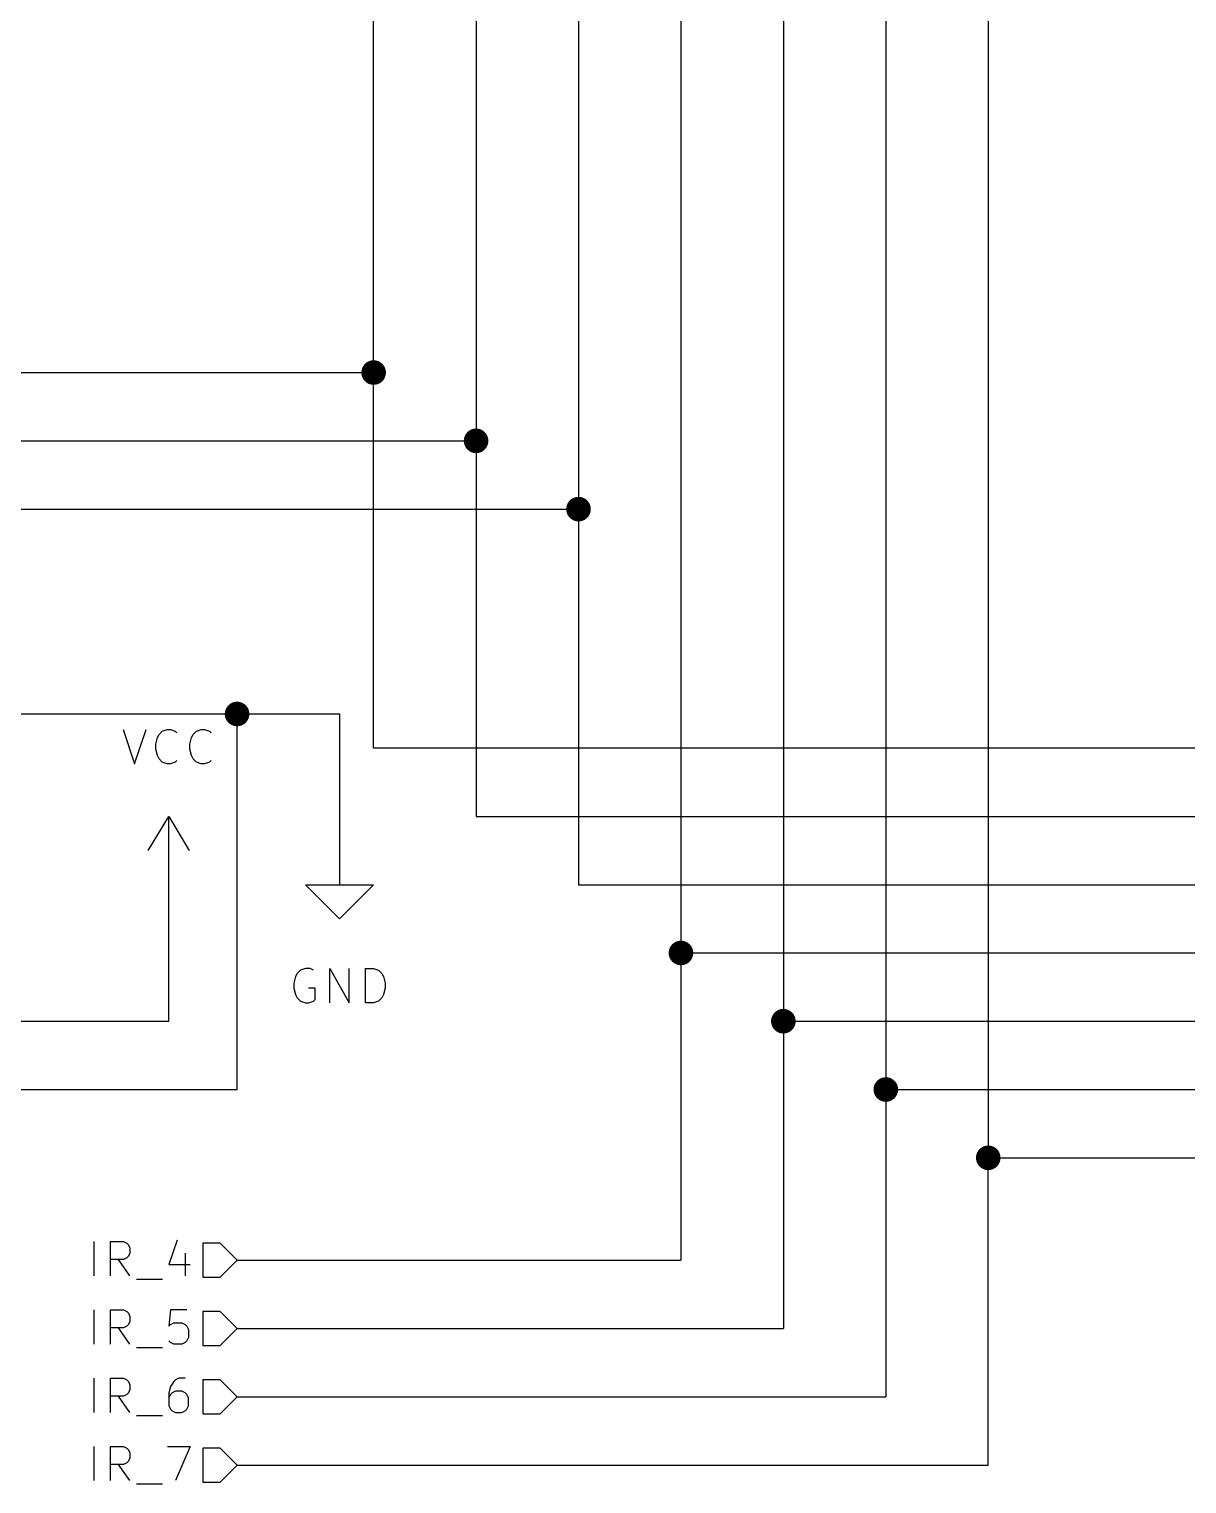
# Model space of a CAD drawing. Extents: x 0.4 to 16.1, y -11.3 to -0.4.
# Drawn here: x 4.145 to 5.841, y -5.478 to -3.347 of the extents above; entities that cross this region are included whole.
import ezdxf

# ---------------------------------------------------------------- set-up
doc = ezdxf.new("R2010")
doc.units = 0
doc.header["$MEASUREMENT"] = 0
for name, color, linetype in [('BROWN2', 54, 'CONTINUOUS'), ('CYAN2', 4, 'CONTINUOUS'), ('GREEN3', 91, 'CONTINUOUS'), ('RED2', 1, 'CONTINUOUS')]:
    doc.layers.add(name, color=color, linetype=linetype)

msp = doc.modelspace()

# ---------------------------------------------------------------- linework, layer by layer
at = {"layer": 'BROWN2', "linetype": 'CONTINUOUS'}
for p, q in [((4.2408, -5.1728), (4.2408, -5.1228)), ((4.2646, -5.1728), (4.2646, -5.1228)), ((4.2646, -5.1228), (4.2836, -5.1228)), ((4.2836, -5.1228), (4.2884, -5.1252)), ((4.2884, -5.1252), (4.2908, -5.1276)), ((4.2908, -5.1276), (4.2931, -5.1323)), ((4.2931, -5.1323), (4.2931, -5.1395)), ((4.3622, -5.1204), (4.3503, -5.1561)), ((4.425, -5.125), (4.4, -5.125)), ((4.4, -5.125), (4.4, -5.175)), ((4.45, -5.15), (4.425, -5.125)), ((4.2836, -5.149), (4.2646, -5.149)), ((4.2931, -5.1728), (4.2765, -5.149)), ((4.2884, -5.1466), (4.2836, -5.149)), ((4.2908, -5.1442), (4.2884, -5.1466)), ((4.2931, -5.1395), (4.2908, -5.1442)), ((4.3741, -5.1395), (4.3741, -5.1728)), ((4.425, -5.175), (4.45, -5.15)), ((4.3503, -5.1561), (4.3812, -5.1561)), ((4.4, -5.175), (4.425, -5.175)), ((4.3027, -5.1776), (4.3408, -5.1776)), ((4.2408, -5.2728), (4.2408, -5.2228)), ((4.2646, -5.2728), (4.2646, -5.2228)), ((4.2646, -5.2228), (4.2836, -5.2228)), ((4.2836, -5.2228), (4.2884, -5.2252)), ((4.2884, -5.2252), (4.2908, -5.2276)), ((4.2908, -5.2276), (4.2931, -5.2323)), ((4.2931, -5.2395), (4.2908, -5.2442)), ((4.2931, -5.2323), (4.2931, -5.2395)), ((4.3527, -5.2228), (4.3503, -5.2466)), ((4.3765, -5.2228), (4.3527, -5.2228)), ((4.425, -5.225), (4.4, -5.225)), ((4.4, -5.225), (4.4, -5.275)), ((4.45, -5.25), (4.425, -5.225)), ((4.2836, -5.249), (4.2646, -5.249)), ((4.2931, -5.2728), (4.2765, -5.249)), ((4.2884, -5.2466), (4.2836, -5.249)), ((4.2908, -5.2442), (4.2884, -5.2466)), ((4.3503, -5.2466), (4.3527, -5.2442)), ((4.3527, -5.2442), (4.3574, -5.2419)), ((4.3574, -5.2419), (4.3693, -5.2419)), ((4.3693, -5.2419), (4.3741, -5.2442)), ((4.3741, -5.2442), (4.3765, -5.2466)), ((4.3765, -5.2466), (4.3789, -5.2514)), ((4.3789, -5.2514), (4.3789, -5.2633)), ((4.425, -5.275), (4.45, -5.25)), ((4.3027, -5.2776), (4.3408, -5.2776)), ((4.3527, -5.2704), (4.3503, -5.268)), ((4.3574, -5.2728), (4.3527, -5.2704)), ((4.3693, -5.2728), (4.3574, -5.2728)), ((4.3741, -5.2704), (4.3693, -5.2728)), ((4.3765, -5.268), (4.3741, -5.2704)), ((4.3789, -5.2633), (4.3765, -5.268)), ((4.4, -5.275), (4.425, -5.275)), ((4.2408, -5.3728), (4.2408, -5.3228)), ((4.2646, -5.3728), (4.2646, -5.3228)), ((4.2646, -5.3228), (4.2836, -5.3228)), ((4.2836, -5.3228), (4.2884, -5.3252)), ((4.2884, -5.3252), (4.2908, -5.3276)), ((4.3598, -5.3252), (4.3574, -5.3276)), ((4.3646, -5.3228), (4.3598, -5.3252)), ((4.3741, -5.3228), (4.3646, -5.3228)), ((4.425, -5.325), (4.4, -5.325)), ((4.4, -5.325), (4.4, -5.375)), ((4.45, -5.35), (4.425, -5.325)), ((4.2884, -5.3466), (4.2836, -5.349)), ((4.2908, -5.3442), (4.2884, -5.3466)), ((4.2908, -5.3276), (4.2931, -5.3323)), ((4.2931, -5.3395), (4.2908, -5.3442)), ((4.2931, -5.3323), (4.2931, -5.3395)), ((4.3527, -5.3347), (4.3503, -5.3442)), ((4.3503, -5.3442), (4.3503, -5.3633)), ((4.3527, -5.3466), (4.3503, -5.3514)), ((4.3574, -5.3276), (4.3527, -5.3347)), ((4.3551, -5.3442), (4.3527, -5.3466)), ((4.3598, -5.3419), (4.3551, -5.3442)), ((4.3693, -5.3419), (4.3598, -5.3419)), ((4.3741, -5.3442), (4.3693, -5.3419)), ((4.3765, -5.3466), (4.3741, -5.3442)), ((4.3789, -5.3514), (4.3765, -5.3466)), ((4.2836, -5.349), (4.2646, -5.349)), ((4.2931, -5.3728), (4.2765, -5.349)), ((4.3503, -5.3633), (4.3527, -5.368)), ((4.3527, -5.368), (4.3551, -5.3704)), ((4.3741, -5.3704), (4.3765, -5.368)), ((4.3765, -5.368), (4.3789, -5.3633)), ((4.3789, -5.3633), (4.3789, -5.3514)), ((4.425, -5.375), (4.45, -5.35)), ((4.3027, -5.3776), (4.3408, -5.3776)), ((4.3551, -5.3704), (4.3598, -5.3728)), ((4.3598, -5.3728), (4.3693, -5.3728)), ((4.3693, -5.3728), (4.3741, -5.3704)), ((4.4, -5.375), (4.425, -5.375)), ((4.2408, -5.4728), (4.2408, -5.4228)), ((4.2646, -5.4728), (4.2646, -5.4228)), ((4.2646, -5.4228), (4.2836, -5.4228)), ((4.2836, -5.4228), (4.2884, -5.4252)), ((4.2884, -5.4252), (4.2908, -5.4276)), ((4.2908, -5.4276), (4.2931, -5.4323)), ((4.2931, -5.4323), (4.2931, -5.4395)), ((4.3479, -5.4228), (4.3812, -5.4228)), ((4.3812, -5.4228), (4.3598, -5.4728)), ((4.425, -5.425), (4.4, -5.425)), ((4.4, -5.425), (4.4, -5.475)), ((4.45, -5.45), (4.425, -5.425)), ((4.2836, -5.449), (4.2646, -5.449)), ((4.2931, -5.4728), (4.2765, -5.449)), ((4.2884, -5.4466), (4.2836, -5.449)), ((4.2908, -5.4442), (4.2884, -5.4466)), ((4.2931, -5.4395), (4.2908, -5.4442)), ((4.425, -5.475), (4.45, -5.45)), ((4.4, -5.475), (4.425, -5.475)), ((4.3027, -5.4776), (4.3408, -5.4776))]:
    msp.add_line(p, q, dxfattribs=at)
at = {"layer": 'CYAN2', "linetype": 'CONTINUOUS'}
for p, q in [((4.2833, -4.3728), (4.3, -4.4228)), ((4.3, -4.4228), (4.3167, -4.3728)), ((4.331, -4.3942), (4.3333, -4.3847)), ((4.3333, -4.3847), (4.3357, -4.3799)), ((4.3357, -4.3799), (4.3405, -4.3752)), ((4.3405, -4.3752), (4.3476, -4.3728)), ((4.3476, -4.3728), (4.3524, -4.3728)), ((4.3524, -4.3728), (4.3595, -4.3752)), ((4.3595, -4.3752), (4.3619, -4.3776)), ((4.381, -4.3942), (4.3833, -4.3847)), ((4.3833, -4.3847), (4.3857, -4.3799)), ((4.3857, -4.3799), (4.3905, -4.3752)), ((4.3905, -4.3752), (4.3976, -4.3728)), ((4.3976, -4.3728), (4.4024, -4.3728)), ((4.4024, -4.3728), (4.4095, -4.3752)), ((4.4095, -4.3752), (4.4119, -4.3776)), ((4.331, -4.4014), (4.331, -4.3942)), ((4.3333, -4.4109), (4.331, -4.4014)), ((4.381, -4.4014), (4.381, -4.3942)), ((4.3833, -4.4109), (4.381, -4.4014)), ((4.3357, -4.4157), (4.3333, -4.4109)), ((4.3405, -4.4204), (4.3357, -4.4157)), ((4.3476, -4.4228), (4.3405, -4.4204)), ((4.3524, -4.4228), (4.3476, -4.4228)), ((4.3595, -4.4204), (4.3524, -4.4228)), ((4.3619, -4.418), (4.3595, -4.4204)), ((4.3857, -4.4157), (4.3833, -4.4109)), ((4.3905, -4.4204), (4.3857, -4.4157)), ((4.3976, -4.4228), (4.3905, -4.4204)), ((4.4024, -4.4228), (4.3976, -4.4228)), ((4.4095, -4.4204), (4.4024, -4.4228)), ((4.4119, -4.418), (4.4095, -4.4204)), ((4.5429, -4.7252), (4.5381, -4.7299)), ((4.55, -4.7228), (4.5429, -4.7252)), ((4.5571, -4.7228), (4.55, -4.7228)), ((4.5619, -4.7252), (4.5571, -4.7228)), ((4.5857, -4.7728), (4.5857, -4.7228)), ((4.5857, -4.7228), (4.6143, -4.7728)), ((4.6143, -4.7728), (4.6143, -4.7228)), ((4.6381, -4.7728), (4.6381, -4.7228)), ((4.6381, -4.7228), (4.65, -4.7228)), ((4.65, -4.7228), (4.6571, -4.7252)), ((4.6571, -4.7252), (4.6619, -4.7299)), ((4.5357, -4.7347), (4.5333, -4.7442)), ((4.5333, -4.7442), (4.5333, -4.7514)), ((4.5381, -4.7299), (4.5357, -4.7347)), ((4.6619, -4.7299), (4.6643, -4.7347)), ((4.6643, -4.7347), (4.6667, -4.7442)), ((4.6667, -4.7442), (4.6667, -4.7514)), ((4.5333, -4.7514), (4.5357, -4.7609)), ((4.5357, -4.7609), (4.5381, -4.7657)), ((4.5381, -4.7657), (4.5429, -4.7704)), ((4.5429, -4.7704), (4.55, -4.7728)), ((4.5643, -4.7514), (4.5548, -4.7514)), ((4.5548, -4.7728), (4.5619, -4.7704)), ((4.5619, -4.7704), (4.5643, -4.768)), ((4.5643, -4.768), (4.5643, -4.7514)), ((4.6571, -4.7704), (4.65, -4.7728)), ((4.6619, -4.7657), (4.6571, -4.7704)), ((4.6643, -4.7609), (4.6619, -4.7657)), ((4.6667, -4.7514), (4.6643, -4.7609)), ((4.55, -4.7728), (4.5548, -4.7728)), ((4.65, -4.7728), (4.6381, -4.7728))]:
    msp.add_line(p, q, dxfattribs=at)
at = {"layer": 'GREEN3', "linetype": 'CONTINUOUS'}
for p, q in [((4.65, -3.85), (4.65, -1.9)), ((5.1, -1.9), (5.1, -4.7)), ((4.8, -2), (4.8, -3.95)), ((5.25, -2), (5.25, -4.8)), ((4.95, -2.1), (4.95, -4.05)), ((5.4, -2.1), (5.4, -4.9)), ((5.55, -2.2), (5.55, -5)), ((3.9, -3.85), (4.65, -3.85)), ((4.65, -4.4), (4.65, -3.85)), ((3.9, -3.95), (4.8, -3.95)), ((4.8, -3.95), (4.8, -4.5)), ((3.9, -4.05), (4.95, -4.05)), ((4.95, -4.05), (4.95, -4.6)), ((3.9, -4.35), (4.45, -4.35)), ((4.45, -4.35), (4.6, -4.35)), ((4.45, -4.9), (4.45, -4.35)), ((4.6, -4.35), (4.6, -4.55)), ((6.75, -4.4), (4.65, -4.4)), ((4.8, -4.5), (6.75, -4.5)), ((4.35, -4.8), (4.35, -4.6)), ((4.95, -4.6), (6.75, -4.6)), ((5.1, -4.7), (6.75, -4.7)), ((5.1, -4.7), (5.1, -5.15)), ((4.05, -4.8), (4.35, -4.8)), ((5.25, -4.8), (5.25, -5.25)), ((5.25, -4.8), (6.75, -4.8)), ((3.5, -4.9), (4.45, -4.9)), ((5.4, -4.9), (5.4, -5.35)), ((5.4, -4.9), (6.75, -4.9)), ((5.55, -5.45), (5.55, -5)), ((5.55, -5), (6.75, -5)), ((4.45, -5.15), (5.1, -5.15)), ((4.45, -5.25), (5.25, -5.25)), ((4.45, -5.35), (5.4, -5.35)), ((4.45, -5.45), (5.55, -5.45))]:
    msp.add_line(p, q, dxfattribs=at)
at = {"layer": 'GREEN3', "const_width": 0.018}
for points in [[(4.641, -3.85, 1), (4.659, -3.85, 1)], [(4.791, -3.95, 1), (4.809, -3.95, 1)], [(4.941, -4.05, 1), (4.959, -4.05, 1)], [(4.441, -4.35, 1), (4.459, -4.35, 1)], [(5.091, -4.7, 1), (5.109, -4.7, 1)], [(5.241, -4.8, 1), (5.259, -4.8, 1)], [(5.391, -4.9, 1), (5.409, -4.9, 1)], [(5.541, -5, 1), (5.559, -5, 1)]]:
    msp.add_lwpolyline(points, format="xyb", close=True, dxfattribs=at)
at = {"layer": 'RED2', "linetype": 'CONTINUOUS'}
for p, q in [((4.32, -4.55), (4.35, -4.5)), ((4.35, -4.5), (4.38, -4.55)), ((4.35, -4.6), (4.35, -4.5)), ((4.6, -4.55), (4.6, -4.6)), ((4.6, -4.65), (4.55, -4.6)), ((4.55, -4.6), (4.6, -4.6)), ((4.6, -4.6), (4.65, -4.6)), ((4.65, -4.6), (4.6, -4.65))]:
    msp.add_line(p, q, dxfattribs=at)

doc.saveas('drawing.dxf')
